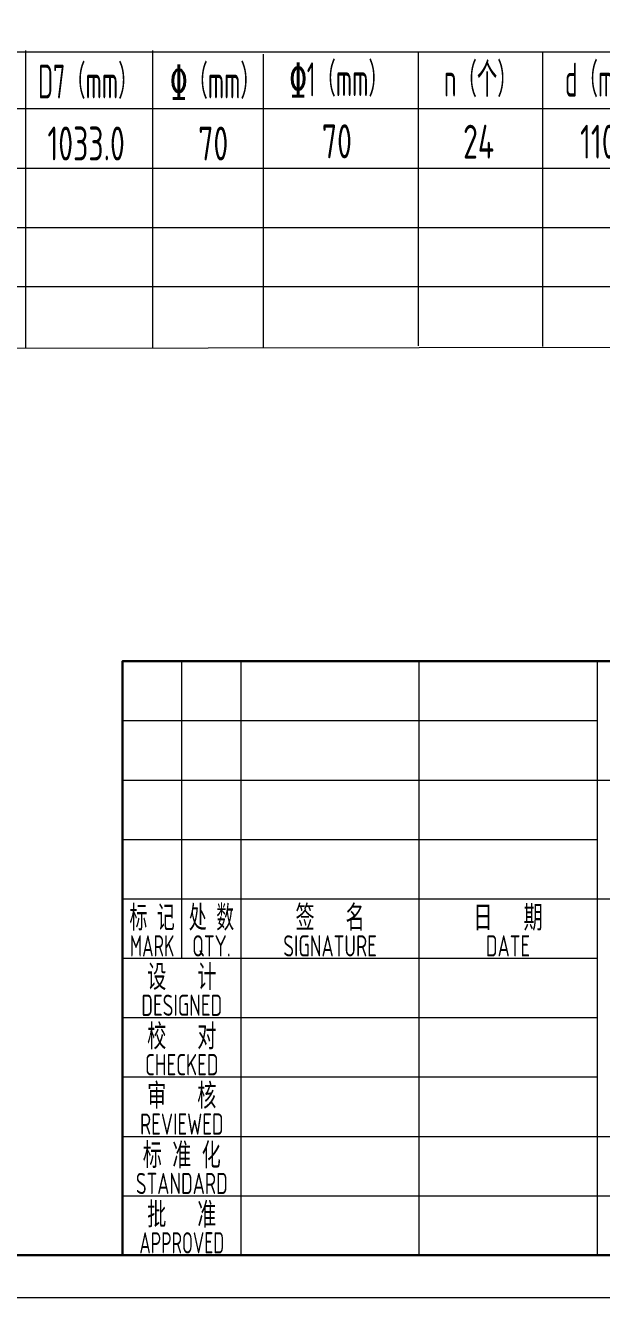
# Model space of a CAD drawing. Header units: millimetres. Extents: x 2135 to 2555, y 1580 to 1877.
# Drawn here: x 2358.7 to 2426.7, y 1579.8 to 1729.7 of the extents above; entities that cross this region are included whole.
import ezdxf
from ezdxf.enums import TextEntityAlignment as Align

# ---------------------------------------------------------------- set-up
doc = ezdxf.new("R2010")
doc.units = ezdxf.units.MM
for name, color, linetype, lineweight in [('1粗实线', 7, 'Continuous', 30), ('2细实线', 3, 'Continuous', 18), ('7文本', 2, 'Continuous', 18), ('8标注', 3, 'Continuous', 18), ('9图表', 4, 'Continuous', 18)]:
    doc.layers.add(name, color=color, linetype=linetype, lineweight=lineweight)
doc.styles.add('lanpec', font='bpec_e.shx', dxfattribs={"width": 0.75, "bigfont": 'hztxt.shx'})

# ---------------------------------------------------------------- blocks, each defined once
blk = doc.blocks.new('A3')
at = {"layer": '1粗实线'}
blk.add_lwpolyline([(-395, 5), (-5, 5), (-5, 292), (-395, 292)], close=True, dxfattribs=at)
at = {"layer": '9图表'}
blk.add_lwpolyline([(-420, 0), (0, 0), (0, 297), (-420, 297)], close=True, dxfattribs=at)
blk = doc.blocks.new('蓝滨、蓝科零件图标题栏模板')
at = {"layer": '1粗实线'}
blk.add_lwpolyline([(-180, 0), (0, 0), (0, 70), (-180, 70)], close=True, dxfattribs=at)
at = {"layer": '9图表'}
for p, q in [((-173, 35), (-173, 70)), ((-166, 0), (-166, 70)), ((-145, 0), (-145, 70)), ((-124, 70), (-124, 0)), ((-180, 63), (-124, 63)), ((-180, 56), (-124, 56)), ((-124, 56), (0, 56)), ((-180, 49), (-124, 49)), ((-180, 42), (0, 42)), ((-180, 35), (-124, 35)), ((-180, 28), (-124, 28)), ((-180, 21), (-124, 21)), ((-180, 21), (-124, 21)), ((-180, 14), (-124, 14)), ((-180, 14), (0, 14)), ((-180, 7), (0, 7))]:
    blk.add_line(p, q, dxfattribs=at)
at = {"layer": '7文本', "style": 'lanpec'}
for tag, height, width, p in [('设计证书号', 4, 0.7, (-15.5, 38.5, 0)), ('设计签名', 4, 0.75, (-155.5, 31.5, 0)), ('设计日期', 4, 0.75, (-134.5, 31.5, 0)), ('名称', 5, 0.75, (-84, 30)), ('项目编号', 4, 0.75, (-15.5, 31.5, 0)), ('规格', 5, 0.75, (-84, 24)), ('校对签名', 4, 0.75, (-155.5, 24.5, 0)), ('校对日期', 4, 0.75, (-134.5, 24.5, 0)), ('产品编号', 4, 0.75, (-15.5, 24.5, 0)), ('审核签名', 4, 0.75, (-155.5, 17.5, 0)), ('审核日期', 4, 0.75, (-134.5, 17.5, 0)), ('设计阶段', 4, 0.75, (-15.5, 17.5, 0)), ('材料', 4, 0.75, (-54, 10.5, 0)), ('图幅', 4, 0.75, (-25.5, 10.5, 0)), ('比例', 4, 0.75, (-5, 10.5, 0)), ('重量', 4, 0.75, (-50.5, 3.5, 0)), ('REV', 3, 0.75, (-25.5, 3.5, 0))]:
    blk.add_attdef(tag, text='', height=height, dxfattribs=dict(at, width=width)).set_placement(p, align=Align.MIDDLE_CENTER)
at = {"layer": '7文本', "style": 'lanpec', "width": 0.75}
for tag, p in [('图号', (-110.5, 10.5)), ('文件编号', (-110.5, 3.5, 0))]:
    blk.add_attdef(tag, text='', height=4, dxfattribs=at).set_placement(p, align=Align.MIDDLE_LEFT)
at = {"layer": '9图表', "style": 'lanpec'}
for s, height, width, p in [('标 记', 3, 0.7, (-176.5, 39.75, 0)), ('处 数', 3, 0.7, (-169.5, 39.75, 0)), ('签   名', 3, 0.75, (-155.5, 39.75, 0)), ('日   期', 3, 0.75, (-134.5, 39.75, 0)), ('MARK', 2.5, 0.7, (-176.5, 36.45, 0)), ('QTY.', 2.5, 0.75, (-169.5, 36.45, 0)), ('SIGNATURE', 2.5, 0.75, (-155.5, 36.45, 0)), ('DATE', 2.5, 0.75, (-134.5, 36.45, 0)), ('设   计', 3, 0.75, (-173, 32.75)), ('DESIGNED', 2.5, 0.75, (-173, 29.45)), ('校   对', 3, 0.75, (-173, 25.75)), ('CHECKED', 2.5, 0.75, (-173, 22.45)), ('审   核', 3, 0.75, (-173, 18.75)), ('REVIEWED', 2.5, 0.75, (-173, 15.45)), ('标 准 化', 3, 0.75, (-173, 11.75)), ('STANDARD', 2.5, 0.75, (-173, 8.45)), ('批   准', 3, 0.75, (-173, 4.75)), ('APPROVED', 2.5, 0.7, (-173, 1.45))]:
    blk.add_text(s, height=height, dxfattribs=dict(at, width=width)).set_placement(p, align=Align.MIDDLE_CENTER)

msp = doc.modelspace()

# ---------------------------------------------------------------- linework, layer by layer
at = {"layer": '9图表', "color": 4, "ltscale": 0.5}
for p, q in [((2496.675, 1726.534), (2267.445, 1726.534)), ((2358.742, 1726.733), (2358.742, 1691.733)), ((2373.742, 1726.733), (2373.742, 1691.733)), ((2386.793, 1726.305), (2386.793, 1691.718)), ((2405.061, 1726.534), (2405.061, 1691.947)), ((2419.731, 1726.534), (2419.731, 1691.874)), ((2267.445, 1719.917), (2496.675, 1719.917)), ((2267.445, 1712.87), (2496.675, 1712.87)), ((2267.445, 1705.905), (2496.675, 1705.905)), ((2267.445, 1698.947), (2496.675, 1698.947)), ((2267.445, 1691.534), (2496.675, 1691.865))]:
    msp.add_line(p, q, dxfattribs=at)

# ---------------------------------------------------------------- block references
at = {"layer": '2细实线'}
msp.add_blockref('A3', (2555.182, 1579.765), dxfattribs=at)
at = {"layer": '8标注'}
msp.add_blockref('蓝滨、蓝科零件图标题栏模板', (2550.182, 1584.765), dxfattribs=at)

# ---------------------------------------------------------------- texts
at = {"layer": '7文本', "color": 4, "style": 'lanpec', "width": 0.6}
for s, p in [('%%1311（mm）', (2395.745, 1723.352)), ('n（个）', (2412.468, 1723.306)), ('d（mm）', (2427.468, 1723.306)), ('D7（mm）', (2366.149, 1723.092)), ('%%131（mm）', (2381.149, 1723.092))]:
    msp.add_text(s, height=4, dxfattribs=at).set_placement(p, align=Align.MIDDLE_CENTER)
at = {"layer": '7文本', "style": 'lanpec', "width": 0.75}
for s, p in [('1033.0', (2365.891, 1715.785)), ('70', (2380.891, 1715.785)), ('70', (2395.488, 1716.046)), ('24', (2412.211, 1715.999)), ('1102', (2427.211, 1715.999))]:
    msp.add_text(s, height=4, dxfattribs=at).set_placement(p, align=Align.MIDDLE_CENTER)

doc.saveas('drawing.dxf')
